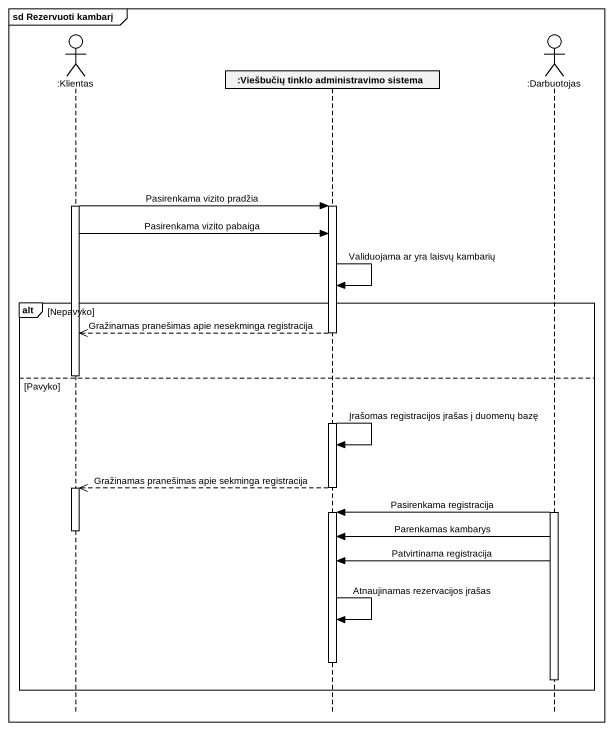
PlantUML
@startuml
mainframe sd Rezervuoti kambarį
hide footbox
actor ":Klientas" as Klientas
participant ":Viešbučių tinklo administravimo sistema" as Viešbučių_tinklo
actor ":Darbuotojas" as Darbuotojas

activate Klientas
Klientas -> Viešbučių_tinklo : Pasirenkama vizito pradžia
activate Viešbučių_tinklo
Klientas -> Viešbučių_tinklo : Pasirenkama vizito pabaiga
Viešbučių_tinklo -> Viešbučių_tinklo : Validuojama ar yra laisvų kambarių
alt Nepavyko
  Viešbučių_tinklo -->> Klientas : Gražinamas pranešimas apie nesekminga registracija
  deactivate Klientas
else Pavyko
  Viešbučių_tinklo -> Viešbučių_tinklo : Įrašomas registracijos įrašas į duomenų bazę
  Viešbučių_tinklo -->> Klientas : Gražinamas pranešimas apie sekminga registracija
  deactivate Viešbučių_tinklo
  activate Klientas
  activate Darbuotojas
  Darbuotojas -> Viešbučių_tinklo : Pasirenkama registracija
  activate Viešbučių_tinklo
  deactivate Klientas
  Darbuotojas -> Viešbučių_tinklo : Parenkamas kambarys
  Darbuotojas -> Viešbučių_tinklo : Patvirtinama registracija
  Viešbučių_tinklo -> Viešbučių_tinklo : Atnaujinamas rezervacijos įrašas
  deactivate Viešbučių_tinklo
  deactivate Darbuotojas
end
@enduml
